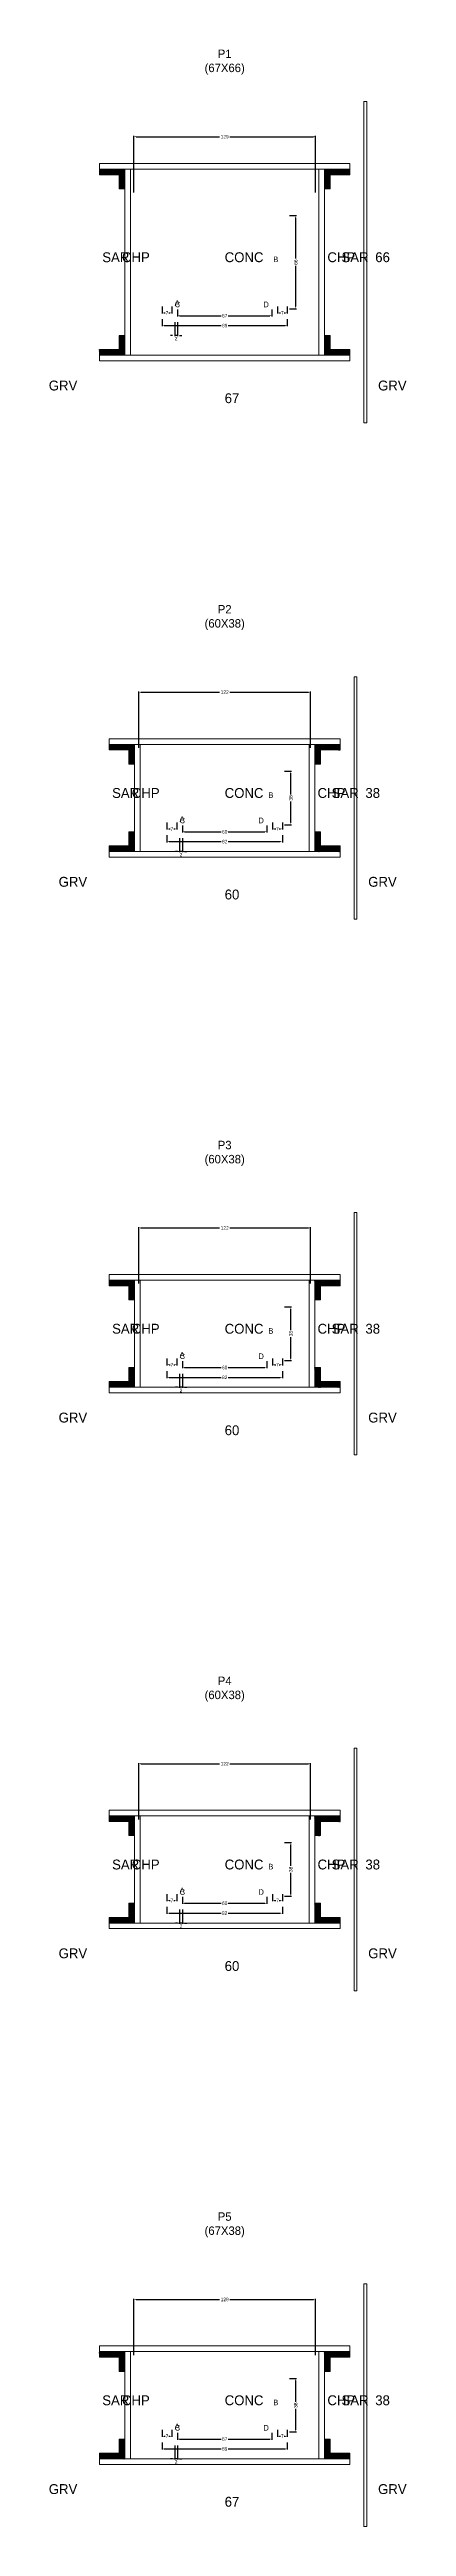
# Model space of a CAD drawing. Header units: centimetres. Extents: x -13000 to 4121, y -7606 to 8720.
# Drawn here: x -125 to 129, y -1466 to 291 of the extents above; entities that cross this region are included whole.
import ezdxf

# ---------------------------------------------------------------- set-up
doc = ezdxf.new("R2010")
doc.units = ezdxf.units.CM
for name, color, linetype in [('COTA', 241, 'Continuous'), ('Hachura', 251, 'Continuous'), ('NOMENCLATURA', 7, 'Continuous'), ('SARRAFO', 251, 'Continuous'), ('Texto Seção', 7, 'Continuous')]:
    doc.layers.add(name, color=color, linetype=linetype)
doc.dimstyles.new('cotax2', dxfattribs={"dimtxt": 2.5, "dimasz": 1.5, "dimexe": 0.5, "dimexo": 0.5, "dimgap": 0.5, "dimtad": 1, "dimcen": 2.5, "dimazin": 3, "dimtfac": 1, "dimtmove": 0, "dimatfit": 3})

# ---------------------------------------------------------------- blocks, each defined once
blk = doc.blocks.new('_CLOSEDFILLED')
at = {"color": 0, "linetype": 'BYBLOCK'}
blk.add_solid([(-1, 0.2), (0, 0), (-1, -0.2)], dxfattribs=at)
blk = doc.blocks.new('*D14')
for p, q in [((-44.5, 99.5), (-44.5, 94.5)), ((-43, 95), (-2.5, 95)), ((2.5, 95), (43, 95)), ((44.5, 99.5), (44.5, 94.5))]:
    blk.add_line(p, q)
at = {"layer": 'Defpoints'}
for p in [(-44.5, 100), (-44.5, 95), (44.5, 100)]:
    blk.add_point(p, dxfattribs=at)
at = {"layer": 'COTA', "xscale": 1.5, "yscale": 1.5, "rotation": 180}
blk.add_blockref('_CLOSEDFILLED', (-44.5, 95), dxfattribs=at)
at = {"layer": 'COTA', "xscale": 1.5, "yscale": 1.5}
blk.add_blockref('_CLOSEDFILLED', (44.5, 95), dxfattribs=at)
at = {"layer": 'COTA', "insert": (0, 95), "char_height": 2.5, "attachment_point": 5}
blk.add_mtext('89', dxfattribs=at)
blk = doc.blocks.new('*D15')
for p, q in [((-33.5, 106.5), (-33.5, 101.5)), ((33.5, 106.5), (33.5, 101.5)), ((-32, 102), (-2.5, 102)), ((2.5, 102), (32, 102))]:
    blk.add_line(p, q)
at = {"layer": 'Defpoints'}
for p in [(-33.5, 107), (33.5, 107), (-33.5, 102)]:
    blk.add_point(p, dxfattribs=at)
at = {"layer": 'COTA', "xscale": 1.5, "yscale": 1.5, "rotation": 180}
blk.add_blockref('_CLOSEDFILLED', (-33.5, 102), dxfattribs=at)
at = {"layer": 'COTA', "xscale": 1.5, "yscale": 1.5}
blk.add_blockref('_CLOSEDFILLED', (33.5, 102), dxfattribs=at)
at = {"layer": 'COTA', "insert": (0, 102), "char_height": 2.5, "attachment_point": 5}
blk.add_mtext('67', dxfattribs=at)
blk = doc.blocks.new('*D16')
for p, q in [((46, 173), (51, 173)), ((50.5, 142.5), (50.5, 171.5)), ((50.5, 108.5), (50.5, 137.5)), ((46, 107), (51, 107))]:
    blk.add_line(p, q)
at = {"layer": 'Defpoints'}
for p in [(45.5, 173), (45.5, 107), (50.5, 107)]:
    blk.add_point(p, dxfattribs=at)
at = {"layer": 'COTA', "xscale": 1.5, "yscale": 1.5}
for p, rotation in [((50.5, 173), 90), ((50.5, 107), 270)]:
    blk.add_blockref('_CLOSEDFILLED', p, dxfattribs=dict(at, rotation=rotation))
at = {"layer": 'COTA', "insert": (50.5, 140), "char_height": 2.5, "attachment_point": 5, "rotation": 90}
blk.add_mtext('66', dxfattribs=at)
blk = doc.blocks.new('*D17')
for p, q in [((-44.5, 108.5), (-44.5, 103.5)), ((-37.5, 108.5), (-37.5, 103.5)), ((-43, 104), (-42.25, 104)), ((-39.75, 104), (-39, 104))]:
    blk.add_line(p, q)
at = {"layer": 'Defpoints'}
for p in [(-44.5, 109), (-37.5, 109), (-44.5, 104)]:
    blk.add_point(p, dxfattribs=at)
at = {"layer": 'COTA', "xscale": 1.5, "yscale": 1.5, "rotation": 180}
blk.add_blockref('_CLOSEDFILLED', (-44.5, 104), dxfattribs=at)
at = {"layer": 'COTA', "xscale": 1.5, "yscale": 1.5}
blk.add_blockref('_CLOSEDFILLED', (-37.5, 104), dxfattribs=at)
at = {"layer": 'COTA', "insert": (-41, 104), "char_height": 2.5, "attachment_point": 5}
blk.add_mtext('7', dxfattribs=at)
blk = doc.blocks.new('*D18')
for p, q in [((37.5, 108.5), (37.5, 103.5)), ((44.5, 108.5), (44.5, 103.5)), ((39, 104), (39.75, 104)), ((42.25, 104), (43, 104))]:
    blk.add_line(p, q)
at = {"layer": 'Defpoints'}
for p in [(37.5, 109), (44.5, 109), (37.5, 104)]:
    blk.add_point(p, dxfattribs=at)
at = {"layer": 'COTA', "xscale": 1.5, "yscale": 1.5, "rotation": 180}
blk.add_blockref('_CLOSEDFILLED', (37.5, 104), dxfattribs=at)
at = {"layer": 'COTA', "xscale": 1.5, "yscale": 1.5}
blk.add_blockref('_CLOSEDFILLED', (44.5, 104), dxfattribs=at)
at = {"layer": 'COTA', "insert": (41, 104), "char_height": 2.5, "attachment_point": 5}
blk.add_mtext('7', dxfattribs=at)
blk = doc.blocks.new('*D19')
for p, q in [((-64.5, 189.5), (-64.5, 229.5)), ((-63, 229), (-3.75, 229)), ((3.75, 229), (63, 229)), ((64.5, 189.5), (64.5, 229.5))]:
    blk.add_line(p, q)
at = {"layer": 'Defpoints'}
for p in [(-64.5, 229), (-64.5, 189), (64.5, 189)]:
    blk.add_point(p, dxfattribs=at)
at = {"layer": 'COTA', "xscale": 1.5, "yscale": 1.5, "rotation": 180}
blk.add_blockref('_CLOSEDFILLED', (-64.5, 229), dxfattribs=at)
at = {"layer": 'COTA', "xscale": 1.5, "yscale": 1.5}
blk.add_blockref('_CLOSEDFILLED', (64.5, 229), dxfattribs=at)
at = {"layer": 'COTA', "insert": (0, 229), "char_height": 2.5, "attachment_point": 5}
blk.add_mtext('129', dxfattribs=at)
blk = doc.blocks.new('*D40')
for p, q in [((-41, -266.5), (-41, -271.5)), ((-39.5, -271), (-2.5, -271)), ((2.5, -271), (39.5, -271)), ((41, -266.5), (41, -271.5))]:
    blk.add_line(p, q)
at = {"layer": 'Defpoints'}
for p in [(-41, -266), (-41, -271), (41, -266)]:
    blk.add_point(p, dxfattribs=at)
at = {"layer": 'COTA', "xscale": 1.5, "yscale": 1.5, "rotation": 180}
blk.add_blockref('_CLOSEDFILLED', (-41, -271), dxfattribs=at)
at = {"layer": 'COTA', "xscale": 1.5, "yscale": 1.5}
blk.add_blockref('_CLOSEDFILLED', (41, -271), dxfattribs=at)
at = {"layer": 'COTA', "insert": (0, -271), "char_height": 2.5, "attachment_point": 5}
blk.add_mtext('82', dxfattribs=at)
blk = doc.blocks.new('*D41')
for p, q in [((-30, -259.5), (-30, -264.5)), ((30, -259.5), (30, -264.5)), ((-28.5, -264), (-2.5, -264)), ((2.5, -264), (28.5, -264))]:
    blk.add_line(p, q)
at = {"layer": 'Defpoints'}
for p in [(-30, -259), (30, -259), (-30, -264)]:
    blk.add_point(p, dxfattribs=at)
at = {"layer": 'COTA', "xscale": 1.5, "yscale": 1.5, "rotation": 180}
blk.add_blockref('_CLOSEDFILLED', (-30, -264), dxfattribs=at)
at = {"layer": 'COTA', "xscale": 1.5, "yscale": 1.5}
blk.add_blockref('_CLOSEDFILLED', (30, -264), dxfattribs=at)
at = {"layer": 'COTA', "insert": (0, -264), "char_height": 2.5, "attachment_point": 5}
blk.add_mtext('60', dxfattribs=at)
blk = doc.blocks.new('*D42')
for p, q in [((42.5, -221), (47.5, -221)), ((47, -237.5), (47, -222.5)), ((47, -257.5), (47, -242.5)), ((42.5, -259), (47.5, -259))]:
    blk.add_line(p, q)
at = {"layer": 'Defpoints'}
for p in [(42, -221), (42, -259), (47, -259)]:
    blk.add_point(p, dxfattribs=at)
at = {"layer": 'COTA', "xscale": 1.5, "yscale": 1.5}
for p, rotation in [((47, -221), 90), ((47, -259), 270)]:
    blk.add_blockref('_CLOSEDFILLED', p, dxfattribs=dict(at, rotation=rotation))
at = {"layer": 'COTA', "insert": (47, -240), "char_height": 2.5, "attachment_point": 5, "rotation": 90}
blk.add_mtext('38', dxfattribs=at)
blk = doc.blocks.new('*D43')
for p, q in [((-41, -257.5), (-41, -262.5)), ((-39.5, -262), (-38.75, -262)), ((-36.25, -262), (-35.5, -262)), ((-34, -257.5), (-34, -262.5))]:
    blk.add_line(p, q)
at = {"layer": 'Defpoints'}
for p in [(-41, -257), (-41, -262), (-34, -257)]:
    blk.add_point(p, dxfattribs=at)
at = {"layer": 'COTA', "xscale": 1.5, "yscale": 1.5, "rotation": 180}
blk.add_blockref('_CLOSEDFILLED', (-41, -262), dxfattribs=at)
at = {"layer": 'COTA', "xscale": 1.5, "yscale": 1.5}
blk.add_blockref('_CLOSEDFILLED', (-34, -262), dxfattribs=at)
at = {"layer": 'COTA', "insert": (-37.5, -262), "char_height": 2.5, "attachment_point": 5}
blk.add_mtext('7', dxfattribs=at)
blk = doc.blocks.new('*D44')
for p, q in [((34, -257.5), (34, -262.5)), ((35.5, -262), (36.25, -262)), ((38.75, -262), (39.5, -262)), ((41, -257.5), (41, -262.5))]:
    blk.add_line(p, q)
at = {"layer": 'Defpoints'}
for p in [(34, -257), (34, -262), (41, -257)]:
    blk.add_point(p, dxfattribs=at)
at = {"layer": 'COTA', "xscale": 1.5, "yscale": 1.5, "rotation": 180}
blk.add_blockref('_CLOSEDFILLED', (34, -262), dxfattribs=at)
at = {"layer": 'COTA', "xscale": 1.5, "yscale": 1.5}
blk.add_blockref('_CLOSEDFILLED', (41, -262), dxfattribs=at)
at = {"layer": 'COTA', "insert": (37.5, -262), "char_height": 2.5, "attachment_point": 5}
blk.add_mtext('7', dxfattribs=at)
blk = doc.blocks.new('*D45')
for p, q in [((-61, -204.5), (-61, -164.5)), ((-59.5, -165), (-3.75, -165)), ((3.75, -165), (59.5, -165)), ((61, -204.5), (61, -164.5))]:
    blk.add_line(p, q)
at = {"layer": 'Defpoints'}
for p in [(-61, -165), (-61, -205), (61, -205)]:
    blk.add_point(p, dxfattribs=at)
at = {"layer": 'COTA', "xscale": 1.5, "yscale": 1.5, "rotation": 180}
blk.add_blockref('_CLOSEDFILLED', (-61, -165), dxfattribs=at)
at = {"layer": 'COTA', "xscale": 1.5, "yscale": 1.5}
blk.add_blockref('_CLOSEDFILLED', (61, -165), dxfattribs=at)
at = {"layer": 'COTA', "insert": (0, -165), "char_height": 2.5, "attachment_point": 5}
blk.add_mtext('122', dxfattribs=at)
blk = doc.blocks.new('*D66')
for p, q in [((-41, -646.5), (-41, -651.5)), ((41, -646.5), (41, -651.5)), ((-39.5, -651), (-2.5, -651)), ((2.5, -651), (39.5, -651))]:
    blk.add_line(p, q)
at = {"layer": 'Defpoints'}
for p in [(-41, -646), (41, -646), (-41, -651)]:
    blk.add_point(p, dxfattribs=at)
at = {"layer": 'COTA', "xscale": 1.5, "yscale": 1.5, "rotation": 180}
blk.add_blockref('_CLOSEDFILLED', (-41, -651), dxfattribs=at)
at = {"layer": 'COTA', "xscale": 1.5, "yscale": 1.5}
blk.add_blockref('_CLOSEDFILLED', (41, -651), dxfattribs=at)
at = {"layer": 'COTA', "insert": (0, -651), "char_height": 2.5, "attachment_point": 5}
blk.add_mtext('82', dxfattribs=at)
blk = doc.blocks.new('*D67')
for p, q in [((-30, -639.5), (-30, -644.5)), ((-28.5, -644), (-2.5, -644)), ((2.5, -644), (28.5, -644)), ((30, -639.5), (30, -644.5))]:
    blk.add_line(p, q)
at = {"layer": 'Defpoints'}
for p in [(-30, -639), (-30, -644), (30, -639)]:
    blk.add_point(p, dxfattribs=at)
at = {"layer": 'COTA', "xscale": 1.5, "yscale": 1.5, "rotation": 180}
blk.add_blockref('_CLOSEDFILLED', (-30, -644), dxfattribs=at)
at = {"layer": 'COTA', "xscale": 1.5, "yscale": 1.5}
blk.add_blockref('_CLOSEDFILLED', (30, -644), dxfattribs=at)
at = {"layer": 'COTA', "insert": (0, -644), "char_height": 2.5, "attachment_point": 5}
blk.add_mtext('60', dxfattribs=at)
blk = doc.blocks.new('*D68')
for p, q in [((42.5, -601), (47.5, -601)), ((47, -617.5), (47, -602.5)), ((47, -637.5), (47, -622.5)), ((42.5, -639), (47.5, -639))]:
    blk.add_line(p, q)
at = {"layer": 'Defpoints'}
for p in [(42, -601), (42, -639), (47, -639)]:
    blk.add_point(p, dxfattribs=at)
at = {"layer": 'COTA', "xscale": 1.5, "yscale": 1.5}
for p, rotation in [((47, -601), 90), ((47, -639), 270)]:
    blk.add_blockref('_CLOSEDFILLED', p, dxfattribs=dict(at, rotation=rotation))
at = {"layer": 'COTA', "insert": (47, -620), "char_height": 2.5, "attachment_point": 5, "rotation": 90}
blk.add_mtext('38', dxfattribs=at)
blk = doc.blocks.new('*D69')
for p, q in [((-41, -637.5), (-41, -642.5)), ((-39.5, -642), (-38.75, -642)), ((-36.25, -642), (-35.5, -642)), ((-34, -637.5), (-34, -642.5))]:
    blk.add_line(p, q)
at = {"layer": 'Defpoints'}
for p in [(-41, -637), (-41, -642), (-34, -637)]:
    blk.add_point(p, dxfattribs=at)
at = {"layer": 'COTA', "xscale": 1.5, "yscale": 1.5, "rotation": 180}
blk.add_blockref('_CLOSEDFILLED', (-41, -642), dxfattribs=at)
at = {"layer": 'COTA', "xscale": 1.5, "yscale": 1.5}
blk.add_blockref('_CLOSEDFILLED', (-34, -642), dxfattribs=at)
at = {"layer": 'COTA', "insert": (-37.5, -642), "char_height": 2.5, "attachment_point": 5}
blk.add_mtext('7', dxfattribs=at)
blk = doc.blocks.new('*D70')
for p, q in [((34, -637.5), (34, -642.5)), ((35.5, -642), (36.25, -642)), ((38.75, -642), (39.5, -642)), ((41, -637.5), (41, -642.5))]:
    blk.add_line(p, q)
at = {"layer": 'Defpoints'}
for p in [(34, -637), (34, -642), (41, -637)]:
    blk.add_point(p, dxfattribs=at)
at = {"layer": 'COTA', "xscale": 1.5, "yscale": 1.5, "rotation": 180}
blk.add_blockref('_CLOSEDFILLED', (34, -642), dxfattribs=at)
at = {"layer": 'COTA', "xscale": 1.5, "yscale": 1.5}
blk.add_blockref('_CLOSEDFILLED', (41, -642), dxfattribs=at)
at = {"layer": 'COTA', "insert": (37.5, -642), "char_height": 2.5, "attachment_point": 5}
blk.add_mtext('7', dxfattribs=at)
blk = doc.blocks.new('*D71')
for p, q in [((-61, -584.5), (-61, -544.5)), ((61, -584.5), (61, -544.5)), ((-59.5, -545), (-3.75, -545)), ((3.75, -545), (59.5, -545))]:
    blk.add_line(p, q)
at = {"layer": 'Defpoints'}
for p in [(-61, -545), (-61, -585), (61, -585)]:
    blk.add_point(p, dxfattribs=at)
at = {"layer": 'COTA', "xscale": 1.5, "yscale": 1.5, "rotation": 180}
blk.add_blockref('_CLOSEDFILLED', (-61, -545), dxfattribs=at)
at = {"layer": 'COTA', "xscale": 1.5, "yscale": 1.5}
blk.add_blockref('_CLOSEDFILLED', (61, -545), dxfattribs=at)
at = {"layer": 'COTA', "insert": (0, -545), "char_height": 2.5, "attachment_point": 5}
blk.add_mtext('122', dxfattribs=at)
blk = doc.blocks.new('*D92')
for p, q in [((-41, -1026.5), (-41, -1031.5)), ((-39.5, -1031), (-2.5, -1031)), ((2.5, -1031), (39.5, -1031)), ((41, -1026.5), (41, -1031.5))]:
    blk.add_line(p, q)
at = {"layer": 'Defpoints'}
for p in [(-41, -1026), (-41, -1031), (41, -1026)]:
    blk.add_point(p, dxfattribs=at)
at = {"layer": 'COTA', "xscale": 1.5, "yscale": 1.5, "rotation": 180}
blk.add_blockref('_CLOSEDFILLED', (-41, -1031), dxfattribs=at)
at = {"layer": 'COTA', "xscale": 1.5, "yscale": 1.5}
blk.add_blockref('_CLOSEDFILLED', (41, -1031), dxfattribs=at)
at = {"layer": 'COTA', "insert": (0, -1031), "char_height": 2.5, "attachment_point": 5}
blk.add_mtext('82', dxfattribs=at)
blk = doc.blocks.new('*D93')
for p, q in [((-30, -1019.5), (-30, -1024.5)), ((-28.5, -1024), (-2.5, -1024)), ((2.5, -1024), (28.5, -1024)), ((30, -1019.5), (30, -1024.5))]:
    blk.add_line(p, q)
at = {"layer": 'Defpoints'}
for p in [(-30, -1019), (-30, -1024), (30, -1019)]:
    blk.add_point(p, dxfattribs=at)
at = {"layer": 'COTA', "xscale": 1.5, "yscale": 1.5, "rotation": 180}
blk.add_blockref('_CLOSEDFILLED', (-30, -1024), dxfattribs=at)
at = {"layer": 'COTA', "xscale": 1.5, "yscale": 1.5}
blk.add_blockref('_CLOSEDFILLED', (30, -1024), dxfattribs=at)
at = {"layer": 'COTA', "insert": (0, -1024), "char_height": 2.5, "attachment_point": 5}
blk.add_mtext('60', dxfattribs=at)
blk = doc.blocks.new('*D94')
for p, q in [((42.5, -981), (47.5, -981)), ((47, -997.5), (47, -982.5)), ((47, -1017.5), (47, -1002.5)), ((42.5, -1019), (47.5, -1019))]:
    blk.add_line(p, q)
at = {"layer": 'Defpoints'}
for p in [(42, -981), (42, -1019), (47, -1019)]:
    blk.add_point(p, dxfattribs=at)
at = {"layer": 'COTA', "xscale": 1.5, "yscale": 1.5}
for p, rotation in [((47, -981), 90), ((47, -1019), 270)]:
    blk.add_blockref('_CLOSEDFILLED', p, dxfattribs=dict(at, rotation=rotation))
at = {"layer": 'COTA', "insert": (47, -1000), "char_height": 2.5, "attachment_point": 5, "rotation": 90}
blk.add_mtext('38', dxfattribs=at)
blk = doc.blocks.new('*D95')
for p, q in [((-41, -1017.5), (-41, -1022.5)), ((-34, -1017.5), (-34, -1022.5)), ((-39.5, -1022), (-38.75, -1022)), ((-36.25, -1022), (-35.5, -1022))]:
    blk.add_line(p, q)
at = {"layer": 'Defpoints'}
for p in [(-41, -1017), (-34, -1017), (-41, -1022)]:
    blk.add_point(p, dxfattribs=at)
at = {"layer": 'COTA', "xscale": 1.5, "yscale": 1.5, "rotation": 180}
blk.add_blockref('_CLOSEDFILLED', (-41, -1022), dxfattribs=at)
at = {"layer": 'COTA', "xscale": 1.5, "yscale": 1.5}
blk.add_blockref('_CLOSEDFILLED', (-34, -1022), dxfattribs=at)
at = {"layer": 'COTA', "insert": (-37.5, -1022), "char_height": 2.5, "attachment_point": 5}
blk.add_mtext('7', dxfattribs=at)
blk = doc.blocks.new('*D96')
for p, q in [((34, -1017.5), (34, -1022.5)), ((41, -1017.5), (41, -1022.5)), ((35.5, -1022), (36.25, -1022)), ((38.75, -1022), (39.5, -1022))]:
    blk.add_line(p, q)
at = {"layer": 'Defpoints'}
for p in [(34, -1017), (41, -1017), (34, -1022)]:
    blk.add_point(p, dxfattribs=at)
at = {"layer": 'COTA', "xscale": 1.5, "yscale": 1.5, "rotation": 180}
blk.add_blockref('_CLOSEDFILLED', (34, -1022), dxfattribs=at)
at = {"layer": 'COTA', "xscale": 1.5, "yscale": 1.5}
blk.add_blockref('_CLOSEDFILLED', (41, -1022), dxfattribs=at)
at = {"layer": 'COTA', "insert": (37.5, -1022), "char_height": 2.5, "attachment_point": 5}
blk.add_mtext('7', dxfattribs=at)
blk = doc.blocks.new('*D97')
for p, q in [((-61, -964.5), (-61, -924.5)), ((-59.5, -925), (-3.75, -925)), ((3.75, -925), (59.5, -925)), ((61, -964.5), (61, -924.5))]:
    blk.add_line(p, q)
at = {"layer": 'Defpoints'}
for p in [(-61, -925), (-61, -965), (61, -965)]:
    blk.add_point(p, dxfattribs=at)
at = {"layer": 'COTA', "xscale": 1.5, "yscale": 1.5, "rotation": 180}
blk.add_blockref('_CLOSEDFILLED', (-61, -925), dxfattribs=at)
at = {"layer": 'COTA', "xscale": 1.5, "yscale": 1.5}
blk.add_blockref('_CLOSEDFILLED', (61, -925), dxfattribs=at)
at = {"layer": 'COTA', "insert": (0, -925), "char_height": 2.5, "attachment_point": 5}
blk.add_mtext('122', dxfattribs=at)
blk = doc.blocks.new('*D118')
for p, q in [((-44.5, -1406.5), (-44.5, -1411.5)), ((-43, -1411), (-2.5, -1411)), ((2.5, -1411), (43, -1411)), ((44.5, -1406.5), (44.5, -1411.5))]:
    blk.add_line(p, q)
at = {"layer": 'Defpoints'}
for p in [(-44.5, -1406), (-44.5, -1411), (44.5, -1406)]:
    blk.add_point(p, dxfattribs=at)
at = {"layer": 'COTA', "xscale": 1.5, "yscale": 1.5, "rotation": 180}
blk.add_blockref('_CLOSEDFILLED', (-44.5, -1411), dxfattribs=at)
at = {"layer": 'COTA', "xscale": 1.5, "yscale": 1.5}
blk.add_blockref('_CLOSEDFILLED', (44.5, -1411), dxfattribs=at)
at = {"layer": 'COTA', "insert": (0, -1411), "char_height": 2.5, "attachment_point": 5}
blk.add_mtext('89', dxfattribs=at)
blk = doc.blocks.new('*D119')
for p, q in [((-33.5, -1399.5), (-33.5, -1404.5)), ((-32, -1404), (-2.5, -1404)), ((2.5, -1404), (32, -1404)), ((33.5, -1399.5), (33.5, -1404.5))]:
    blk.add_line(p, q)
at = {"layer": 'Defpoints'}
for p in [(-33.5, -1399), (-33.5, -1404), (33.5, -1399)]:
    blk.add_point(p, dxfattribs=at)
at = {"layer": 'COTA', "xscale": 1.5, "yscale": 1.5, "rotation": 180}
blk.add_blockref('_CLOSEDFILLED', (-33.5, -1404), dxfattribs=at)
at = {"layer": 'COTA', "xscale": 1.5, "yscale": 1.5}
blk.add_blockref('_CLOSEDFILLED', (33.5, -1404), dxfattribs=at)
at = {"layer": 'COTA', "insert": (0, -1404), "char_height": 2.5, "attachment_point": 5}
blk.add_mtext('67', dxfattribs=at)
blk = doc.blocks.new('*D120')
for p, q in [((46, -1361), (51, -1361)), ((50.5, -1377.5), (50.5, -1362.5)), ((50.5, -1397.5), (50.5, -1382.5)), ((46, -1399), (51, -1399))]:
    blk.add_line(p, q)
at = {"layer": 'Defpoints'}
for p in [(45.5, -1361), (45.5, -1399), (50.5, -1399)]:
    blk.add_point(p, dxfattribs=at)
at = {"layer": 'COTA', "xscale": 1.5, "yscale": 1.5}
for p, rotation in [((50.5, -1361), 90), ((50.5, -1399), 270)]:
    blk.add_blockref('_CLOSEDFILLED', p, dxfattribs=dict(at, rotation=rotation))
at = {"layer": 'COTA', "insert": (50.5, -1380), "char_height": 2.5, "attachment_point": 5, "rotation": 90}
blk.add_mtext('38', dxfattribs=at)
blk = doc.blocks.new('*D121')
for p, q in [((-44.5, -1397.5), (-44.5, -1402.5)), ((-43, -1402), (-42.25, -1402)), ((-39.75, -1402), (-39, -1402)), ((-37.5, -1397.5), (-37.5, -1402.5))]:
    blk.add_line(p, q)
at = {"layer": 'Defpoints'}
for p in [(-44.5, -1397), (-44.5, -1402), (-37.5, -1397)]:
    blk.add_point(p, dxfattribs=at)
at = {"layer": 'COTA', "xscale": 1.5, "yscale": 1.5, "rotation": 180}
blk.add_blockref('_CLOSEDFILLED', (-44.5, -1402), dxfattribs=at)
at = {"layer": 'COTA', "xscale": 1.5, "yscale": 1.5}
blk.add_blockref('_CLOSEDFILLED', (-37.5, -1402), dxfattribs=at)
at = {"layer": 'COTA', "insert": (-41, -1402), "char_height": 2.5, "attachment_point": 5}
blk.add_mtext('7', dxfattribs=at)
blk = doc.blocks.new('*D122')
for p, q in [((37.5, -1397.5), (37.5, -1402.5)), ((39, -1402), (39.75, -1402)), ((42.25, -1402), (43, -1402)), ((44.5, -1397.5), (44.5, -1402.5))]:
    blk.add_line(p, q)
at = {"layer": 'Defpoints'}
for p in [(37.5, -1397), (37.5, -1402), (44.5, -1397)]:
    blk.add_point(p, dxfattribs=at)
at = {"layer": 'COTA', "xscale": 1.5, "yscale": 1.5, "rotation": 180}
blk.add_blockref('_CLOSEDFILLED', (37.5, -1402), dxfattribs=at)
at = {"layer": 'COTA', "xscale": 1.5, "yscale": 1.5}
blk.add_blockref('_CLOSEDFILLED', (44.5, -1402), dxfattribs=at)
at = {"layer": 'COTA', "insert": (41, -1402), "char_height": 2.5, "attachment_point": 5}
blk.add_mtext('7', dxfattribs=at)
blk = doc.blocks.new('*D123')
for p, q in [((-64.5, -1344.5), (-64.5, -1304.5)), ((-63, -1305), (-3.75, -1305)), ((3.75, -1305), (63, -1305)), ((64.5, -1344.5), (64.5, -1304.5))]:
    blk.add_line(p, q)
at = {"layer": 'Defpoints'}
for p in [(-64.5, -1305), (-64.5, -1345), (64.5, -1345)]:
    blk.add_point(p, dxfattribs=at)
at = {"layer": 'COTA', "xscale": 1.5, "yscale": 1.5, "rotation": 180}
blk.add_blockref('_CLOSEDFILLED', (-64.5, -1305), dxfattribs=at)
at = {"layer": 'COTA', "xscale": 1.5, "yscale": 1.5}
blk.add_blockref('_CLOSEDFILLED', (64.5, -1305), dxfattribs=at)
at = {"layer": 'COTA', "insert": (0, -1305), "char_height": 2.5, "attachment_point": 5}
blk.add_mtext('129', dxfattribs=at)

msp = doc.modelspace()

# ---------------------------------------------------------------- hatches: boundary and pattern name
at = {"layer": 'SARRAFO'}
h = msp.add_hatch(dxfattribs=at)
h.set_pattern_fill('SOLID', scale=2)
h.paths.add_polyline_path([(-89, 202), (-75, 202), (-75, 206), (-89, 206)])
h = msp.add_hatch(dxfattribs=at)
h.set_pattern_fill('SOLID', scale=2)
h.paths.add_polyline_path([(-75, 192), (-71, 192), (-71, 206), (-75, 206)])
h = msp.add_hatch(dxfattribs=at)
h.set_pattern_fill('SOLID', scale=2)
h.paths.add_polyline_path([(71, 192), (75, 192), (75, 206), (71, 206)])
h = msp.add_hatch(dxfattribs=at)
h.set_pattern_fill('SOLID', scale=2)
h.paths.add_polyline_path([(75, 202), (89, 202), (89, 206), (75, 206)])
h = msp.add_hatch(dxfattribs=at)
h.set_pattern_fill('SOLID', scale=2)
h.paths.add_polyline_path([(-75, 74), (-71, 74), (-71, 88), (-75, 88)])
h = msp.add_hatch(dxfattribs=at)
h.set_pattern_fill('SOLID', scale=2)
h.paths.add_polyline_path([(71, 74), (75, 74), (75, 88), (71, 88)])
h = msp.add_hatch(dxfattribs=at)
h.set_pattern_fill('SOLID', scale=2)
h.paths.add_polyline_path([(-89, 74), (-75, 74), (-75, 78), (-89, 78)])
h = msp.add_hatch(dxfattribs=at)
h.set_pattern_fill('SOLID', scale=2)
h.paths.add_polyline_path([(75, 74), (89, 74), (89, 78), (75, 78)])
h = msp.add_hatch(dxfattribs=at)
h.set_pattern_fill('SOLID', scale=2)
h.paths.add_polyline_path([(-82, -206), (-68, -206), (-68, -202), (-82, -202)])
h = msp.add_hatch(dxfattribs=at)
h.set_pattern_fill('SOLID', scale=2)
h.paths.add_polyline_path([(-68, -216), (-64, -216), (-64, -202), (-68, -202)])
h = msp.add_hatch(dxfattribs=at)
h.set_pattern_fill('SOLID', scale=2)
h.paths.add_polyline_path([(64, -216), (68, -216), (68, -202), (64, -202)])
h = msp.add_hatch(dxfattribs=at)
h.set_pattern_fill('SOLID', scale=2)
h.paths.add_polyline_path([(68, -206), (82, -206), (82, -202), (68, -202)])
h = msp.add_hatch(dxfattribs=at)
h.set_pattern_fill('SOLID', scale=2)
h.paths.add_polyline_path([(-82, -278), (-68, -278), (-68, -274), (-82, -274)])
h = msp.add_hatch(dxfattribs=at)
h.set_pattern_fill('SOLID', scale=2)
h.paths.add_polyline_path([(-68, -278), (-64, -278), (-64, -264), (-68, -264)])
h = msp.add_hatch(dxfattribs=at)
h.set_pattern_fill('SOLID', scale=2)
h.paths.add_polyline_path([(64, -278), (68, -278), (68, -264), (64, -264)])
h = msp.add_hatch(dxfattribs=at)
h.set_pattern_fill('SOLID', scale=2)
h.paths.add_polyline_path([(68, -278), (82, -278), (82, -274), (68, -274)])
h = msp.add_hatch(dxfattribs=at)
h.set_pattern_fill('SOLID', scale=2)
h.paths.add_polyline_path([(-82, -586), (-68, -586), (-68, -582), (-82, -582)])
h = msp.add_hatch(dxfattribs=at)
h.set_pattern_fill('SOLID', scale=2)
h.paths.add_polyline_path([(-68, -596), (-64, -596), (-64, -582), (-68, -582)])
h = msp.add_hatch(dxfattribs=at)
h.set_pattern_fill('SOLID', scale=2)
h.paths.add_polyline_path([(64, -596), (68, -596), (68, -582), (64, -582)])
h = msp.add_hatch(dxfattribs=at)
h.set_pattern_fill('SOLID', scale=2)
h.paths.add_polyline_path([(68, -586), (82, -586), (82, -582), (68, -582)])
h = msp.add_hatch(dxfattribs=at)
h.set_pattern_fill('SOLID', scale=2)
h.paths.add_polyline_path([(-68, -658), (-64, -658), (-64, -644), (-68, -644)])
h = msp.add_hatch(dxfattribs=at)
h.set_pattern_fill('SOLID', scale=2)
h.paths.add_polyline_path([(64, -658), (68, -658), (68, -644), (64, -644)])
h = msp.add_hatch(dxfattribs=at)
h.set_pattern_fill('SOLID', scale=2)
h.paths.add_polyline_path([(-82, -658), (-68, -658), (-68, -654), (-82, -654)])
h = msp.add_hatch(dxfattribs=at)
h.set_pattern_fill('SOLID', scale=2)
h.paths.add_polyline_path([(68, -658), (82, -658), (82, -654), (68, -654)])
h = msp.add_hatch(dxfattribs=at)
h.set_pattern_fill('SOLID', scale=2)
h.paths.add_polyline_path([(-82, -966), (-68, -966), (-68, -962), (-82, -962)])
h = msp.add_hatch(dxfattribs=at)
h.set_pattern_fill('SOLID', scale=2)
h.paths.add_polyline_path([(-68, -976), (-64, -976), (-64, -962), (-68, -962)])
h = msp.add_hatch(dxfattribs=at)
h.set_pattern_fill('SOLID', scale=2)
h.paths.add_polyline_path([(64, -976), (68, -976), (68, -962), (64, -962)])
h = msp.add_hatch(dxfattribs=at)
h.set_pattern_fill('SOLID', scale=2)
h.paths.add_polyline_path([(68, -966), (82, -966), (82, -962), (68, -962)])
h = msp.add_hatch(dxfattribs=at)
h.set_pattern_fill('SOLID', scale=2)
h.paths.add_polyline_path([(-82, -1038), (-68, -1038), (-68, -1034), (-82, -1034)])
h = msp.add_hatch(dxfattribs=at)
h.set_pattern_fill('SOLID', scale=2)
h.paths.add_polyline_path([(-68, -1038), (-64, -1038), (-64, -1024), (-68, -1024)])
h = msp.add_hatch(dxfattribs=at)
h.set_pattern_fill('SOLID', scale=2)
h.paths.add_polyline_path([(64, -1038), (68, -1038), (68, -1024), (64, -1024)])
h = msp.add_hatch(dxfattribs=at)
h.set_pattern_fill('SOLID', scale=2)
h.paths.add_polyline_path([(68, -1038), (82, -1038), (82, -1034), (68, -1034)])
h = msp.add_hatch(dxfattribs=at)
h.set_pattern_fill('SOLID', scale=2)
h.paths.add_polyline_path([(-89, -1346), (-75, -1346), (-75, -1342), (-89, -1342)])
h = msp.add_hatch(dxfattribs=at)
h.set_pattern_fill('SOLID', scale=2)
h.paths.add_polyline_path([(-75, -1356), (-71, -1356), (-71, -1342), (-75, -1342)])
h = msp.add_hatch(dxfattribs=at)
h.set_pattern_fill('SOLID', scale=2)
h.paths.add_polyline_path([(71, -1356), (75, -1356), (75, -1342), (71, -1342)])
h = msp.add_hatch(dxfattribs=at)
h.set_pattern_fill('SOLID', scale=2)
h.paths.add_polyline_path([(75, -1346), (89, -1346), (89, -1342), (75, -1342)])
h = msp.add_hatch(dxfattribs=at)
h.set_pattern_fill('SOLID', scale=2)
h.paths.add_polyline_path([(-75, -1418), (-71, -1418), (-71, -1404), (-75, -1404)])
h = msp.add_hatch(dxfattribs=at)
h.set_pattern_fill('SOLID', scale=2)
h.paths.add_polyline_path([(71, -1418), (75, -1418), (75, -1404), (71, -1404)])
h = msp.add_hatch(dxfattribs=at)
h.set_pattern_fill('SOLID', scale=2)
h.paths.add_polyline_path([(-89, -1418), (-75, -1418), (-75, -1414), (-89, -1414)])
h = msp.add_hatch(dxfattribs=at)
h.set_pattern_fill('SOLID', scale=2)
h.paths.add_polyline_path([(75, -1418), (89, -1418), (89, -1414), (75, -1414)])

# ---------------------------------------------------------------- linework, layer by layer
at = {"layer": 'Hachura', "lineweight": 13}
for points in [[(99, 26), (101, 26), (101, 254), (99, 254)], [(92, -326), (94, -326), (94, -154), (92, -154)], [(92, -706), (94, -706), (94, -534), (92, -534)], [(92, -1086), (94, -1086), (94, -914), (92, -914)], [(99, -1466), (101, -1466), (101, -1294), (99, -1294)]]:
    msp.add_lwpolyline(points, close=True, dxfattribs=at)
at = {"layer": 'Hachura', "lineweight": 18}
for points in [[(-89, 206), (89, 206), (89, 210), (-89, 210)], [(-71, 74), (-67, 74), (-67, 206), (-71, 206)], [(67, 74), (71, 74), (71, 206), (67, 206)], [(-89, 70), (89, 70), (89, 74), (-89, 74)], [(-82, -202), (82, -202), (82, -198), (-82, -198)], [(-64, -278), (-60, -278), (-60, -202), (-64, -202)], [(60, -278), (64, -278), (64, -202), (60, -202)], [(-82, -282), (82, -282), (82, -278), (-82, -278)], [(-82, -582), (82, -582), (82, -578), (-82, -578)], [(-64, -658), (-60, -658), (-60, -582), (-64, -582)], [(60, -658), (64, -658), (64, -582), (60, -582)], [(-82, -662), (82, -662), (82, -658), (-82, -658)], [(-82, -962), (82, -962), (82, -958), (-82, -958)], [(-64, -1038), (-60, -1038), (-60, -962), (-64, -962)], [(60, -1038), (64, -1038), (64, -962), (60, -962)], [(-82, -1042), (82, -1042), (82, -1038), (-82, -1038)], [(-89, -1342), (89, -1342), (89, -1338), (-89, -1338)], [(-71, -1418), (-67, -1418), (-67, -1342), (-71, -1342)], [(67, -1418), (71, -1418), (71, -1342), (67, -1342)], [(-89, -1422), (89, -1422), (89, -1418), (-89, -1418)]]:
    msp.add_lwpolyline(points, close=True, dxfattribs=at)
at = {"layer": 'SARRAFO', "lineweight": 13}
for points in [[(-89, 202), (-75, 202), (-75, 206), (-89, 206)], [(-75, 192), (-71, 192), (-71, 206), (-75, 206)], [(71, 192), (75, 192), (75, 206), (71, 206)], [(75, 202), (89, 202), (89, 206), (75, 206)], [(-75, 74), (-71, 74), (-71, 88), (-75, 88)], [(71, 74), (75, 74), (75, 88), (71, 88)], [(-89, 74), (-75, 74), (-75, 78), (-89, 78)], [(75, 74), (89, 74), (89, 78), (75, 78)], [(-82, -206), (-68, -206), (-68, -202), (-82, -202)], [(-68, -216), (-64, -216), (-64, -202), (-68, -202)], [(64, -216), (68, -216), (68, -202), (64, -202)], [(68, -206), (82, -206), (82, -202), (68, -202)], [(-82, -278), (-68, -278), (-68, -274), (-82, -274)], [(-68, -278), (-64, -278), (-64, -264), (-68, -264)], [(64, -278), (68, -278), (68, -264), (64, -264)], [(68, -278), (82, -278), (82, -274), (68, -274)], [(-82, -586), (-68, -586), (-68, -582), (-82, -582)], [(-68, -596), (-64, -596), (-64, -582), (-68, -582)], [(64, -596), (68, -596), (68, -582), (64, -582)], [(68, -586), (82, -586), (82, -582), (68, -582)], [(-68, -658), (-64, -658), (-64, -644), (-68, -644)], [(64, -658), (68, -658), (68, -644), (64, -644)], [(-82, -658), (-68, -658), (-68, -654), (-82, -654)], [(68, -658), (82, -658), (82, -654), (68, -654)], [(-82, -966), (-68, -966), (-68, -962), (-82, -962)], [(-68, -976), (-64, -976), (-64, -962), (-68, -962)], [(64, -976), (68, -976), (68, -962), (64, -962)], [(68, -966), (82, -966), (82, -962), (68, -962)], [(-82, -1038), (-68, -1038), (-68, -1034), (-82, -1034)], [(-68, -1038), (-64, -1038), (-64, -1024), (-68, -1024)], [(64, -1038), (68, -1038), (68, -1024), (64, -1024)], [(68, -1038), (82, -1038), (82, -1034), (68, -1034)], [(-89, -1346), (-75, -1346), (-75, -1342), (-89, -1342)], [(-75, -1356), (-71, -1356), (-71, -1342), (-75, -1342)], [(71, -1356), (75, -1356), (75, -1342), (71, -1342)], [(75, -1346), (89, -1346), (89, -1342), (75, -1342)], [(-75, -1418), (-71, -1418), (-71, -1404), (-75, -1404)], [(71, -1418), (75, -1418), (75, -1404), (71, -1404)], [(-89, -1418), (-75, -1418), (-75, -1414), (-89, -1414)], [(75, -1418), (89, -1418), (89, -1414), (75, -1414)]]:
    msp.add_lwpolyline(points, close=True, dxfattribs=at)

# ---------------------------------------------------------------- texts
at = {"layer": 'NOMENCLATURA'}
for s, p in [('B', (34.5, 140)), ('A', (-35.5, 109)), ('C', (-35.5, 108)), ('D', (27.5, 108)), ('B', (31, -240)), ('A', (-32, -257)), ('C', (-32, -258)), ('D', (24, -258)), ('B', (31, -620)), ('A', (-32, -637)), ('C', (-32, -638)), ('D', (24, -638)), ('B', (31, -1000)), ('A', (-32, -1017)), ('C', (-32, -1018)), ('D', (24, -1018)), ('B', (34.5, -1380)), ('A', (-35.5, -1397)), ('C', (-35.5, -1398)), ('D', (27.5, -1398))]:
    msp.add_text(s, height=4, dxfattribs=at).set_placement(p)
at = {"layer": 'NOMENCLATURA', "char_height": 6, "attachment_point": 8}
for s, insert in [('P1\\P(67X66)', (0, 273)), ('P2\\P(60X38)', (0, -121)), ('P3\\P(60X38)', (0, -501)), ('P4\\P(60X38)', (0, -881)), ('P5\\P(67X38)', (0, -1261))]:
    msp.add_mtext(s, dxfattribs=dict(at, insert=insert))
at = {"layer": 'Texto Seção'}
for s, p in [('SAR', (-87, 140)), ('CHP', (-73, 140)), ('CONC', (0, 140)), ('CHP', (73, 140)), ('SAR', (83, 140)), ('66', (107, 140)), ('GRV', (-125, 49)), ('GRV', (109, 49)), ('67', (0, 40)), ('SAR', (-80, -240)), ('CHP', (-66, -240)), ('CONC', (0, -240)), ('CHP', (66, -240)), ('SAR', (76, -240)), ('38', (100, -240)), ('GRV', (-118, -303)), ('GRV', (102, -303)), ('60', (0, -312)), ('SAR', (-80, -620)), ('CHP', (-66, -620)), ('CONC', (0, -620)), ('CHP', (66, -620)), ('SAR', (76, -620)), ('38', (100, -620)), ('GRV', (-118, -683)), ('60', (0, -692)), ('GRV', (102, -683)), ('SAR', (-80, -1000)), ('CHP', (-66, -1000)), ('CONC', (0, -1000)), ('CHP', (66, -1000)), ('SAR', (76, -1000)), ('38', (100, -1000)), ('GRV', (-118, -1063)), ('60', (0, -1072)), ('GRV', (102, -1063)), ('SAR', (-87, -1380)), ('CHP', (-73, -1380)), ('CONC', (0, -1380)), ('CHP', (73, -1380)), ('SAR', (83, -1380)), ('38', (107, -1380)), ('GRV', (-125, -1443)), ('GRV', (109, -1443)), ('67', (0, -1452))]:
    msp.add_text(s, height=7, dxfattribs=at).set_placement(p)

# ---------------------------------------------------------------- dimensions: what is measured, and where the dimension line sits
at = {"layer": 'COTA'}
for base, p1, p2, picture, middle in [((-64.5, 229), (-64.5, 189), (64.5, 189), '*D19', (0, 229)), ((-44.5, 104), (-44.5, 109), (-37.5, 109), '*D17', (-41, 104)), ((-33.5, 102), (-33.5, 107), (33.5, 107), '*D15', (0, 102)), ((37.5, 104), (37.5, 109), (44.5, 109), '*D18', (41, 104)), ((-44.5, 95), (-44.5, 100), (44.5, 100), '*D14', (0, 95)), ((-61, -165), (-61, -205), (61, -205), '*D45', (0, -165)), ((-41, -262), (-41, -257), (-34, -257), '*D43', (-37.5, -262)), ((-30, -264), (-30, -259), (30, -259), '*D41', (0, -264)), ((34, -262), (34, -257), (41, -257), '*D44', (37.5, -262)), ((-41, -271), (-41, -266), (41, -266), '*D40', (0, -271)), ((-61, -545), (-61, -585), (61, -585), '*D71', (0, -545)), ((-41, -642), (-41, -637), (-34, -637), '*D69', (-37.5, -642)), ((-41, -651), (-41, -646), (41, -646), '*D66', (0, -651)), ((-30, -644), (-30, -639), (30, -639), '*D67', (0, -644)), ((34, -642), (34, -637), (41, -637), '*D70', (37.5, -642)), ((-61, -925), (-61, -965), (61, -965), '*D97', (0, -925)), ((-41, -1022), (-41, -1017), (-34, -1017), '*D95', (-37.5, -1022)), ((34, -1022), (34, -1017), (41, -1017), '*D96', (37.5, -1022)), ((-41, -1031), (-41, -1026), (41, -1026), '*D92', (0, -1031)), ((-30, -1024), (-30, -1019), (30, -1019), '*D93', (0, -1024)), ((-64.5, -1305), (-64.5, -1345), (64.5, -1345), '*D123', (0, -1305)), ((-44.5, -1402), (-44.5, -1397), (-37.5, -1397), '*D121', (-41, -1402)), ((-33.5, -1404), (-33.5, -1399), (33.5, -1399), '*D119', (0, -1404)), ((37.5, -1402), (37.5, -1397), (44.5, -1397), '*D122', (41, -1402)), ((-44.5, -1411), (-44.5, -1406), (44.5, -1406), '*D118', (0, -1411))]:
    dim = msp.add_linear_dim(base=base, p1=p1, p2=p2, dimstyle='cotax2', dxfattribs=at)
    dim.commit()
    dim.dimension.update_dxf_attribs({"geometry": picture, "text_midpoint": middle})
for base, p1, p2, picture, middle in [((50.5, 107), (45.5, 107), (45.5, 173), '*D16', (50.5, 140)), ((47, -259), (42, -259), (42, -221), '*D42', (47, -240)), ((47, -639), (42, -639), (42, -601), '*D68', (47, -620)), ((47, -1019), (42, -1019), (42, -981), '*D94', (47, -1000)), ((50.5, -1399), (45.5, -1399), (45.5, -1361), '*D120', (50.5, -1380))]:
    dim = msp.add_linear_dim(base=base, p1=p1, p2=p2, angle=90, dimstyle='cotax2', dxfattribs=at)
    dim.commit()
    dim.dimension.update_dxf_attribs({"geometry": picture, "text_midpoint": middle})
for base, p1, p2 in [((-33.5, 88), (-33.5, 98), (-35.5, 98)), ((-30, -278), (-30, -268), (-32, -268)), ((-30, -658), (-30, -648), (-32, -648)), ((-30, -1038), (-30, -1028), (-32, -1028)), ((-33.5, -1418), (-33.5, -1408), (-35.5, -1408))]:
    msp.add_linear_dim(base=base, p1=p1, p2=p2, dimstyle='cotax2', dxfattribs=at).render()

doc.saveas('drawing.dxf')
